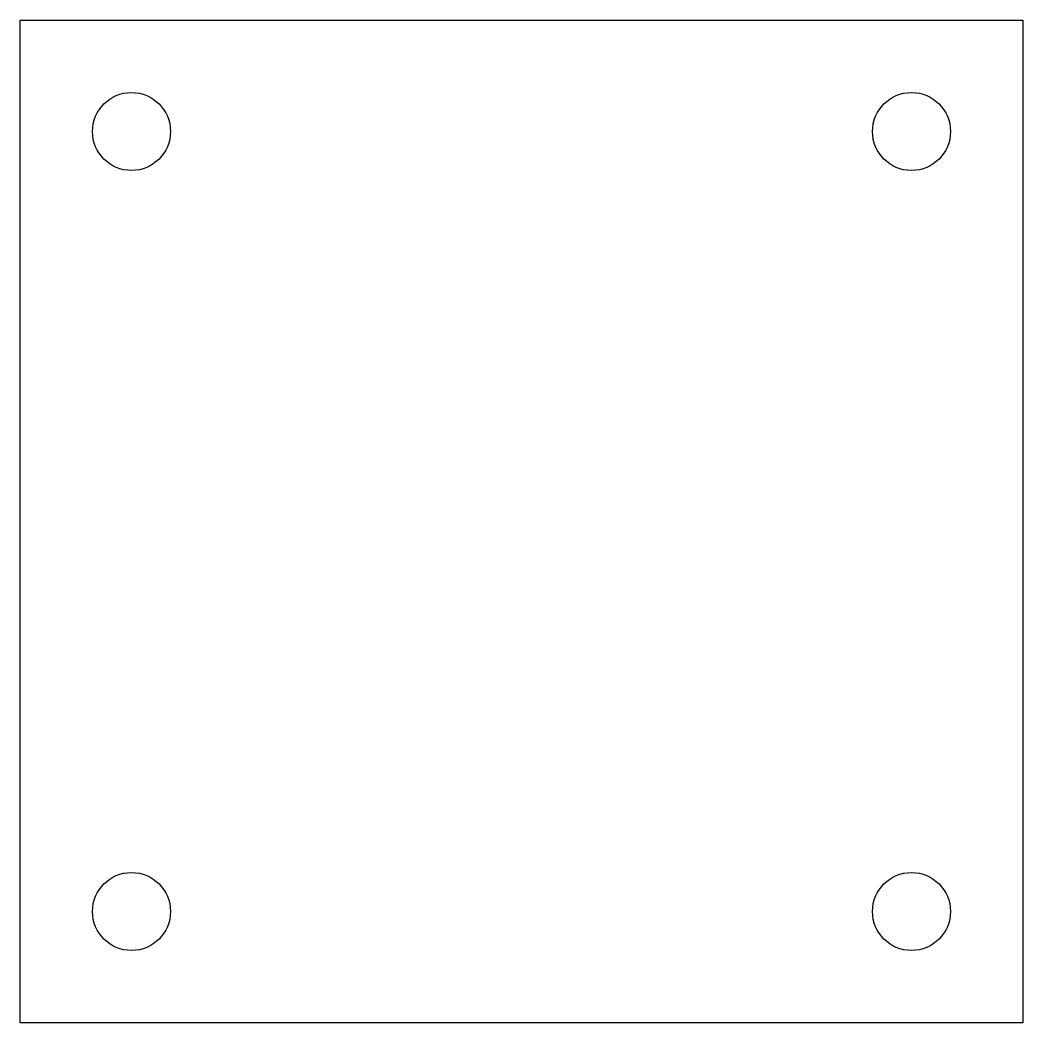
# Model space of a CAD drawing. Header units: millimetres. Extents: x 0 to 180, y 0 to 180.
import ezdxf

# ---------------------------------------------------------------- set-up
doc = ezdxf.new("R2010")
doc.units = ezdxf.units.MM
doc.layers.add('DECOUPE', color=7, linetype='CONTINUOUS')

msp = doc.modelspace()

# ---------------------------------------------------------------- linework, layer by layer
at = {"layer": 'DECOUPE'}
for p, q in [((0, 0), (0, 180)), ((0, 180), (180, 180)), ((180, 180), (180, 0)), ((180, 0), (0, 0))]:
    msp.add_line(p, q, dxfattribs=at)
for centre in [(20, 160), (160, 160), (20, 20), (160, 20)]:
    msp.add_circle(centre, 7, dxfattribs=at)

doc.saveas('drawing.dxf')
